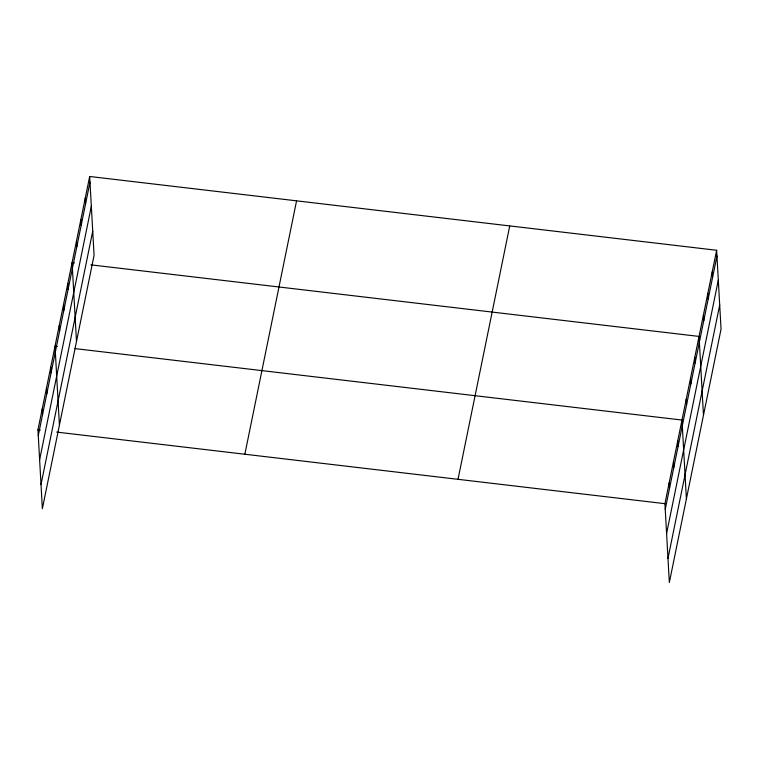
<?xml version="1.0" encoding="UTF-8"?>
<svg xmlns="http://www.w3.org/2000/svg" width="759" height="759" viewBox="0 0 759 759"><rect width="100%" height="100%" fill="white"/><g stroke="black" fill="none" stroke-linecap="round" stroke-linejoin="round"><path stroke-width="1.14" d="M89.666 176.486L94.078 255.328L42.362 508.729L37.95 429.879L89.666 176.486L716.638 250.271L721.05 329.121L669.334 582.514L664.922 503.672L716.638 250.271M38.273 435.581L89.989 182.179M39.62 459.717L91.336 206.315M41.005 484.593L92.721 231.191M244.853 454.233L296.57 200.831M458.019 479.318L509.744 225.926M665.245 509.365L716.961 255.963M666.592 533.501L718.308 280.109M667.986 558.377L719.703 304.976M74.439 262.918L72.086 262.642L76.488 341.484M90.89 264.853L699.058 336.427L703.47 415.277M57.371 346.54L55.018 346.265L59.42 425.106M74.999 348.609L681.99 420.05L686.402 498.891M37.95 429.879L40.303 430.163M56.764 432.099L664.922 503.672M712.246 271.807L712.568 277.5M707.853 293.353L708.166 299.046M703.451 314.89L703.773 320.583M694.789 357.337L695.111 363.03M690.529 378.238L690.842 383.931M686.259 399.149L686.572 404.841M677.721 440.951L678.043 446.653M673.461 461.861L673.774 467.553M669.191 482.762L669.514 488.454M85.274 198.023L85.587 203.716M80.871 219.56L81.194 225.252M76.479 241.096L76.801 246.789M67.817 283.543L68.139 289.236M63.547 304.454L63.87 310.146M59.287 325.355L59.6 331.047M50.749 367.166L51.071 372.859M46.479 388.077L46.802 393.769M42.219 408.978L42.532 414.67"/></g></svg>
